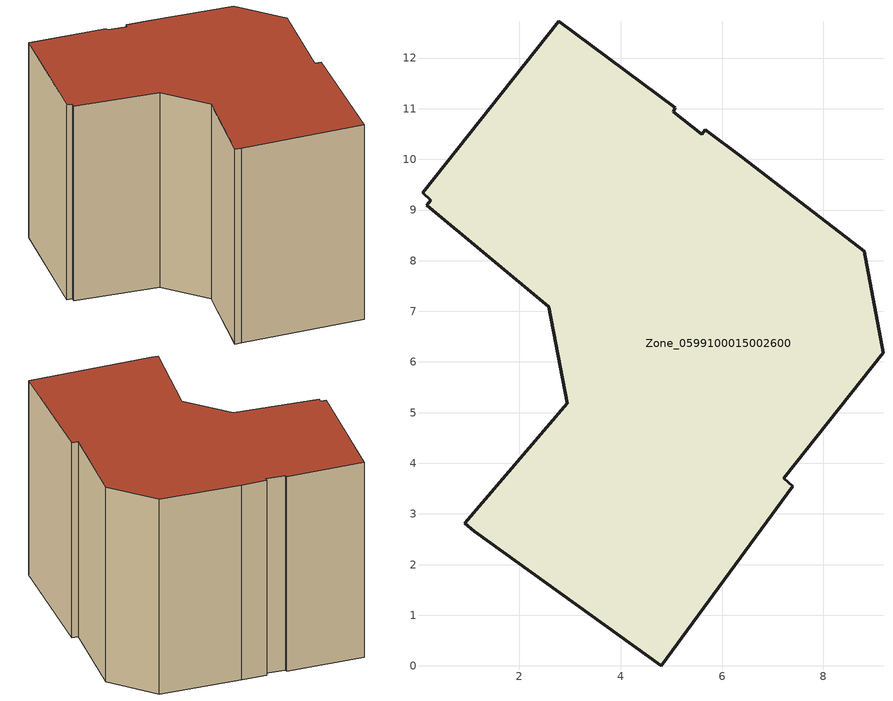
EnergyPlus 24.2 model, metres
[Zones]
Zone_0599100015002600
 floor ground (C_G): 0.09,9.34 2.78,12.73 5.08,11.02 5.04,10.94 5.6,10.49 5.67,10.58 6.41,10.03 8.8,8.18 9.18,6.18 7.21,3.7 7.4,3.55 4.8,0 1.11,2.66 0.92,2.82 2.94,5.18 2.58,7.09 0.17,9.09 0.25,9.2 z0.98
 wall outside (C_F): 8.8,8.18 6.41,10.03 5.67,10.58 5.6,10.49 5.04,10.94 5.08,11.02 2.78,12.73 0.09,9.34 0.25,9.2 0.17,9.09 2.58,7.09 2.94,5.18 0.92,2.82 1.11,2.66 4.8,0 7.4,3.55 7.21,3.7 9.18,6.18 8.8,8.18 z0.98:8.96
 roof outside (C_R): 0.25,9.2 0.17,9.09 2.58,7.09 2.94,5.18 0.92,2.82 1.11,2.66 4.8,0 7.4,3.55 7.21,3.7 9.18,6.18 8.8,8.18 6.41,10.03 5.67,10.58 5.6,10.49 5.04,10.94 5.08,11.02 2.78,12.73 0.09,9.34 z8.96
[BUILDING]
Pand.0599100015002600: North Axis=0; Terrain=City; Loads Convergence Tolerance Value=0.04; Temperature Convergence Tolerance Value=0.4; Solar Distribution=FullExterior; Maximum Number of Warmup Days=25; Minimum Number of Warmup Days=1
[Site:Location]
Rotterdam.The.Hague.AP_ZH_NLD Design_Conditions: Latitude=51.96; Longitude=4.45; Time Zone=1; Elevation=-4.5
[SITE:GROUNDTEMPERATURE:BUILDINGSURFACE]
18, 18, 18, 18, 18, 18, 18, 18, 18, 18, 18, 18
[MATERIAL] Thermal Absorptance=0.9; Solar Absorptance=0.7; Visible Absorptance=0.7
Name | Roughness | Thickness | Conductivity | Density | Specific Heat
G.TI.1975-1991 | MediumSmooth | 0.15 | 0.288461 | 540 | 1210
F.TI.1975-1991 | Rough | 0.3 | 0.230769 | 1920 | 840
R.TI.1975-1991 | MediumRough | 0.2 | 0.153846 | 1500 | 1000
[CONSTRUCTION]
C_G: G.TI.1975-1991
C_F: F.TI.1975-1991
C_R: R.TI.1975-1991
[ZONE]
Zone_0599100015002600: Type=1; Multiplier=1; Ceiling Height=Autocalculate; Volume=Autocalculate; Floor Area=autocalculate; Part of Total Floor Area=Yes
[ZONEINFILTRATION:DESIGNFLOWRATE]
Infil_Zone_0599100015002600: Zone or ZoneList or Space or SpaceList=Zone_0599100015002600; Schedule=AlwaysOn; Design Flow Rate Calculation Method=Flow/Area; Flow Rate per Floor Area=0.003; Constant Term Coefficient=1; Temperature Term Coefficient=0; Velocity Term Coefficient=0; Velocity Squared Term Coefficient=0
[HVACTEMPLATE:ZONE:IDEALLOADSAIRSYSTEM]
Zone_0599100015002600: Maximum Heating Supply Air Temperature=50; Minimum Cooling Supply Air Temperature=13; Maximum Heating Supply Air Humidity Ratio=0.0156; Minimum Cooling Supply Air Humidity Ratio=0.0077; Heating Limit=NoLimit; Cooling Limit=NoLimit; Dehumidification Control Type=ConstantSensibleHeatRatio; Cooling Sensible Heat Ratio=0.7; Dehumidification Setpoint=60; Humidification Control Type=None; Humidification Setpoint=30; Outdoor Air Method=None; Outdoor Air Flow Rate per Person=0.00944; Outdoor Air Flow Rate per Zone Floor Area=0; Outdoor Air Flow Rate per Zone=0; Demand Controlled Ventilation Type=None; Outdoor Air Economizer Type=NoEconomizer; Heat Recovery Type=None; Sensible Heat Recovery Effectiveness=0.7; Latent Heat Recovery Effectiveness=0.65
[ZONECONTROL:THERMOSTAT]
ThermostatControl_Zone_0599100015002600: Zone or ZoneList=Zone_0599100015002600; Control Type Schedule=DualSetpointControlType; Control 1=Thermostat_Zone_0599100015002600; Temperature Difference Between Cutout And Setpoint=0
[THERMOSTATSETPOINT:DUALSETPOINT]
Thermostat_Zone_0599100015002600: Heating Setpoint Temperature Schedule=HeatingSetpoint_Zone_0599100015002600; Cooling Setpoint Temperature Schedule=CoolingSetpoint_Zone_0599100015002600
[SCHEDULE:COMPACT]
HeatingSetpoint_Zone_0599100015002600: Through: 12/31, For: AllDays, Until: 24:00, 21
CoolingSetpoint_Zone_0599100015002600: Through: 12/31, For: AllDays, Until: 24:00, 24
DualSetpointControlType: Through: 12/31, For: AllDays, Until: 24:00, 4
AlwaysOn: Through: 12/31, For: AllDays, Until: 24:00, 1
